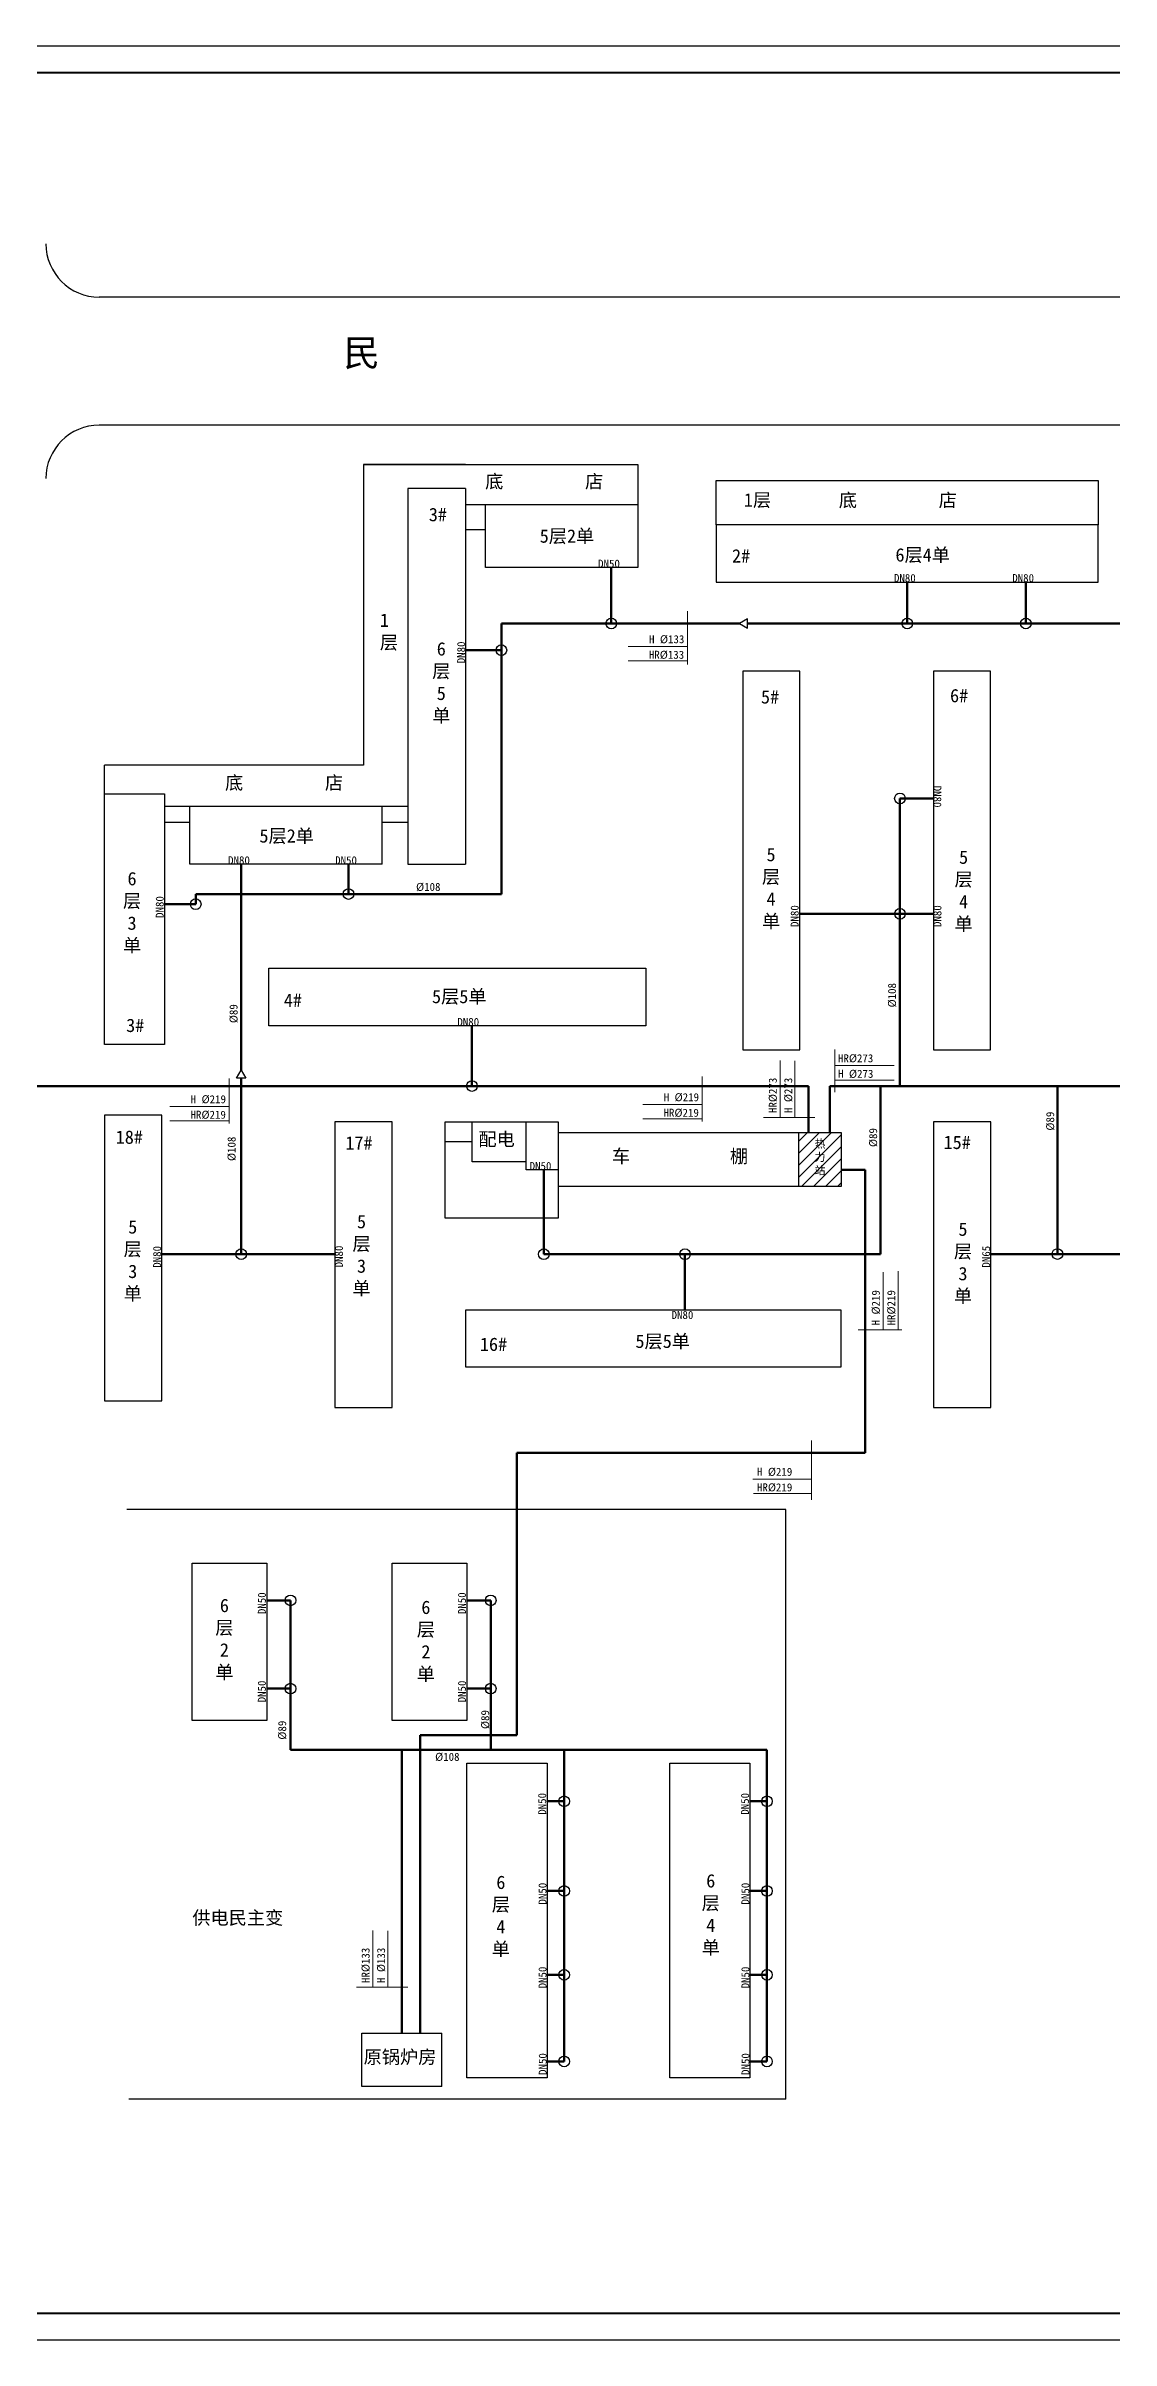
# Model space of a CAD drawing. Header units: millimetres. Extents: x 524 to 1314, y 285 to 715.
# Drawn here: x 815.7 to 1015.3, y 285.3 to 715.3 of the extents above; entities that cross this region are included whole.
import ezdxf

# ---------------------------------------------------------------- set-up
doc = ezdxf.new("R2010")
doc.units = ezdxf.units.MM
doc.layers.add('围栏', color=3, linetype='Continuous')
doc.layers.add('边线', color=1, linetype='Continuous')
doc.layers.add('标注', color=7, linetype='Continuous', lineweight=18)
doc.layers.add('管道', color=7, linetype='Continuous', lineweight=50)

msp = doc.modelspace()

# ---------------------------------------------------------------- hatches: boundary and pattern name
h = msp.add_hatch()
h.set_pattern_fill('ANSI31', color=256, scale=0.5, style=0)
h.paths.add_polyline_path([(964.74, 511.66), (956.74, 511.66), (956.74, 501.56), (964.74, 501.56)])
h.paths.add_polyline_path([(959.39, 510.69), (962.18, 510.69), (962.18, 502.59), (959.39, 502.59)], flags=24)

# ---------------------------------------------------------------- linework, layer by layer
at = {"lineweight": 40}
for p, q in [((715.18, 710.35), (1309.18, 710.35)), ((1309.18, 290.35), (715.18, 290.35))]:
    msp.add_line(p, q, dxfattribs=at)
for p, q in [((1283.86, 668.26), (825.74, 668.26)), ((1283.86, 644.26), (825.74, 644.26)), ((875.24, 636.86), (875.24, 580.56)), ((894.34, 636.86), (875.24, 636.86)), ((875.24, 636.86), (926.64, 636.86)), ((926.64, 636.86), (926.64, 629.36)), ((883.54, 632.36), (883.54, 561.96)), ((894.34, 632.36), (883.54, 632.36)), ((894.34, 632.36), (894.34, 561.96)), ((941.34, 633.86), (1012.94, 633.86)), ((941.34, 625.56), (941.34, 633.86)), ((1012.94, 633.86), (1012.94, 625.56)), ((926.64, 629.36), (894.34, 629.36)), ((898.14, 617.56), (898.14, 629.36)), ((926.64, 629.36), (926.64, 617.56)), ((898.14, 624.66), (894.34, 624.66)), ((1012.94, 625.56), (941.34, 625.56)), ((941.34, 625.56), (941.34, 614.86)), ((1012.94, 614.86), (1012.94, 625.56)), ((926.64, 617.56), (898.14, 617.56)), ((941.34, 614.86), (1012.94, 614.86)), ((946.34, 598.16), (946.34, 527.16)), ((957.04, 598.16), (946.34, 598.16)), ((957.04, 527.16), (957.04, 598.16)), ((992.74, 598.16), (982.04, 598.16)), ((982.04, 598.16), (982.04, 527.16)), ((992.74, 527.16), (992.74, 598.16)), ((826.74, 575.16), (826.74, 580.56)), ((875.24, 580.56), (826.74, 580.56)), ((826.74, 575.16), (837.94, 575.16)), ((826.74, 528.16), (826.74, 575.16)), ((837.94, 575.16), (837.94, 528.16)), ((883.54, 572.76), (837.94, 572.76)), ((842.74, 561.96), (842.74, 572.76)), ((878.74, 561.96), (878.74, 572.76)), ((842.74, 569.76), (837.94, 569.76)), ((883.54, 569.76), (878.74, 569.76)), ((878.74, 561.96), (842.74, 561.96)), ((883.54, 561.96), (894.34, 561.96)), ((857.54, 542.46), (928.14, 542.46)), ((857.54, 531.66), (857.54, 542.46)), ((928.14, 542.46), (928.14, 531.66)), ((928.14, 531.66), (857.54, 531.66)), ((837.94, 528.16), (826.74, 528.16)), ((946.34, 527.16), (957.04, 527.16)), ((982.04, 527.16), (992.74, 527.16)), ((826.74, 514.91), (826.74, 461.41)), ((837.49, 514.91), (826.74, 514.91)), ((837.49, 461.41), (837.49, 514.91)), ((880.64, 513.66), (869.89, 513.66)), ((869.89, 513.66), (869.89, 460.16)), ((880.64, 460.16), (880.64, 513.66)), ((890.54, 513.66), (911.74, 513.66)), ((890.54, 495.66), (890.54, 513.66)), ((895.64, 506.17), (895.64, 513.66)), ((905.74, 504.66), (905.74, 513.66)), ((911.74, 513.66), (911.74, 495.66)), ((911.74, 513.66), (911.74, 511.66)), ((982.04, 513.66), (982.04, 460.16)), ((992.79, 513.66), (982.04, 513.66)), ((992.79, 460.16), (992.79, 513.66)), ((895.64, 509.91), (890.54, 509.91)), ((911.74, 511.66), (956.74, 511.66)), ((956.74, 511.66), (956.74, 501.56)), ((956.74, 511.66), (964.74, 511.66)), ((964.74, 511.66), (964.74, 501.56)), ((905.74, 506.17), (895.64, 506.17)), ((911.74, 504.66), (905.74, 504.66)), ((956.74, 501.56), (911.74, 501.56)), ((964.74, 501.56), (956.74, 501.56)), ((911.74, 495.66), (890.54, 495.66)), ((964.74, 478.36), (894.39, 478.36)), ((894.39, 478.36), (894.39, 467.76)), ((964.74, 467.76), (964.74, 478.36)), ((894.39, 467.76), (964.74, 467.76)), ((826.74, 461.41), (837.49, 461.41)), ((869.89, 460.16), (880.64, 460.16)), ((982.04, 460.16), (992.79, 460.16)), ((843.14, 401.49), (843.14, 430.99)), ((843.14, 430.99), (857.14, 430.99)), ((857.14, 430.99), (857.14, 401.49)), ((880.64, 430.99), (894.64, 430.99)), ((880.64, 401.49), (880.64, 430.99)), ((894.64, 430.99), (894.64, 401.49)), ((857.14, 401.49), (843.14, 401.49)), ((894.64, 401.49), (880.64, 401.49)), ((894.64, 334.49), (894.64, 393.49)), ((894.64, 393.49), (909.64, 393.49)), ((909.64, 393.49), (909.64, 334.49)), ((909.64, 393.49), (909.64, 334.49)), ((932.64, 393.49), (947.64, 393.49)), ((932.64, 334.49), (932.64, 393.49)), ((947.64, 393.49), (947.64, 334.49)), ((874.93, 342.9), (889.93, 342.9)), ((874.93, 332.9), (874.93, 342.9)), ((889.93, 332.9), (889.93, 342.9)), ((889.93, 332.9), (874.93, 332.9)), ((909.64, 334.49), (894.64, 334.49)), ((947.64, 334.49), (932.64, 334.49))]:
    msp.add_line(p, q)
for points in [[(945.73, 607.08), (947.23, 606.21), (947.23, 607.94)], [(852.34, 523.39), (853.21, 521.89), (851.48, 521.89)]]:
    msp.add_lwpolyline(points, close=True)
for centre in [(921.68, 607.08), (977.14, 607.08), (999.35, 607.08), (901.08, 602.1), (975.77, 574.3), (843.81, 554.47), (872.45, 556.38), (975.77, 552.68), (895.57, 520.4), (852.34, 488.89), (909.04, 488.87), (935.48, 488.87), (1005.28, 488.9), (861.58, 424), (899.08, 424), (861.58, 407.46), (899.08, 407.46), (912.85, 386.34), (950.85, 386.34), (912.85, 369.53), (950.85, 369.53), (912.85, 353.82), (950.85, 353.82), (912.85, 337.58), (950.85, 337.58)]:
    msp.add_circle(centre, 1)
for centre, start, end in [((825.74, 678.26), 180, 270), ((825.74, 634.26), 90, 180)]:
    msp.add_arc(centre, 10, start, end)
at = {"layer": '围栏'}
for p, q in [((954.39, 441.04), (830.88, 441.04)), ((954.39, 330.49), (954.39, 441.04)), ((954.39, 330.49), (831.3, 330.49))]:
    msp.add_line(p, q, dxfattribs=at)
at = {"layer": '标注'}
for p, q in [((935.95, 599.39), (935.95, 609.42)), ((935.95, 602.77), (924.86, 602.77)), ((935.95, 600.06), (924.86, 600.06)), ((953.3, 514.53), (953.3, 525.19)), ((956.1, 514.53), (956.1, 525.11)), ((963.57, 519.22), (963.57, 527.22)), ((850.07, 513.36), (850.07, 521.8)), ((938.7, 513.73), (938.7, 522.18)), ((963.57, 524.23), (974.67, 524.23)), ((963.57, 521.52), (974.67, 521.52)), ((850.07, 516.56), (838.97, 516.56)), ((938.7, 516.93), (927.61, 516.93)), ((850.07, 513.85), (838.97, 513.85)), ((938.7, 514.23), (927.61, 514.23)), ((959.82, 514.53), (950.23, 514.53)), ((972.61, 474.72), (972.61, 485.53)), ((975.41, 474.72), (975.41, 485.71)), ((976.12, 474.72), (967.94, 474.72)), ((959.18, 442.82), (959.18, 453.96)), ((948.2, 446.72), (959.18, 446.72)), ((948.36, 444.02), (959.18, 444.02)), ((877.01, 351.47), (877.01, 362.14)), ((879.81, 351.47), (879.81, 362.05)), ((883.53, 351.47), (873.93, 351.47))]:
    msp.add_line(p, q, dxfattribs=at)
at = {"layer": '管道'}
for p, q in [((921.68, 607.08), (921.68, 617.56)), ((977.14, 614.86), (977.14, 607.08)), ((999.35, 607.08), (999.35, 614.86)), ((901.08, 607.08), (901.08, 556.38)), ((945.73, 607.08), (901.08, 607.08)), ((1040.9, 607.08), (947.23, 607.08)), ((901.08, 602.1), (894.34, 602.1)), ((975.77, 552.68), (975.77, 574.3)), ((975.77, 574.3), (982.04, 574.3)), ((852.34, 523.39), (852.34, 561.96)), ((872.45, 556.38), (872.45, 561.96)), ((901.08, 556.38), (843.81, 556.38)), ((843.81, 556.38), (843.81, 554.47)), ((843.81, 554.47), (837.94, 554.47)), ((975.77, 552.68), (957.04, 552.68)), ((975.77, 520.4), (975.77, 552.68)), ((975.77, 552.68), (982.04, 552.68)), ((895.57, 520.4), (895.57, 531.66)), ((958.66, 520.4), (755.77, 520.4)), ((852.34, 520.4), (852.34, 521.89)), ((852.34, 520.4), (852.34, 488.89)), ((958.66, 511.66), (958.66, 520.4)), ((962.66, 511.66), (962.66, 520.4)), ((962.66, 520.4), (1044.05, 520.4)), ((972.1, 520.4), (972.1, 488.87)), ((1005.28, 520.4), (1005.28, 488.9)), ((909.04, 488.87), (909.04, 504.66)), ((964.74, 504.66), (969.25, 504.66)), ((969.25, 504.66), (969.25, 451.65)), ((852.34, 488.89), (837.49, 488.89)), ((852.34, 488.89), (869.89, 488.89)), ((935.48, 488.87), (909.04, 488.87)), ((972.1, 488.87), (935.48, 488.87)), ((935.48, 488.87), (935.48, 478.36)), ((1005.28, 488.9), (992.79, 488.9)), ((1005.28, 488.9), (1017.74, 488.9)), ((969.25, 451.65), (903.99, 451.65)), ((903.99, 451.65), (903.99, 398.73)), ((861.58, 424), (857.14, 424)), ((861.58, 396), (861.58, 424)), ((899.08, 424), (894.64, 424)), ((899.08, 396), (899.08, 424)), ((861.58, 407.46), (857.14, 407.46)), ((899.08, 407.46), (894.64, 407.46)), ((861.58, 396), (950.85, 396)), ((882.43, 342.9), (882.43, 396)), ((885.9, 342.9), (885.9, 398.73)), ((885.9, 398.73), (903.99, 398.73)), ((912.85, 396), (912.85, 337.58)), ((950.85, 396), (950.85, 337.58)), ((909.64, 386.34), (912.85, 386.34)), ((947.64, 386.34), (950.85, 386.34)), ((912.85, 369.53), (909.64, 369.53)), ((950.85, 369.53), (947.64, 369.53)), ((912.85, 353.82), (909.64, 353.82)), ((950.85, 353.82), (947.64, 353.82)), ((912.85, 337.58), (909.64, 337.58)), ((950.85, 337.58), (947.64, 337.58))]:
    msp.add_line(p, q, dxfattribs=at)
at = {"layer": '边线'}
for p, q in [((710.18, 715.35), (1314.18, 715.35)), ((1314.18, 285.35), (710.18, 285.35))]:
    msp.add_line(p, q, dxfattribs=at)

# ---------------------------------------------------------------- texts
at = {"layer": '标注'}
for s, insert, char_height, width, attachment_point in [('{\\fSimSun|b0|i0|c134|p54;民                                          主                                             路}', (871.5, 660.32), 5, 370.0665, 1), ('{\\fSimSun|b0|i0|c134|p54;底         店}', (898.05, 634.97), 2.5, 23.5999, 1), ('3#', (887.49, 628.76), 2.5, 6.8406, 1), ('1{\\fSimSun|b0|i0|c134|p54;层}', (946.52, 631.5), 2.5, 6.3901, 1), ('{\\fSimSun|b0|i0|c134|p54;底         店}', (964.31, 631.45), 2.5, 23.5999, 1), ('5{\\fSimSun|b0|i0|c134|p54;层}2{\\fSimSun|b0|i0|c134|p54;单}', (913.38, 623.33), 2.5, 13.0497, 5), ('2#', (944.3, 621.01), 2.5, 6.8406, 1), ('6{\\fSimSun|b0|i0|c134|p54;层}4{\\fSimSun|b0|i0|c134|p54;单}', (980.04, 619.8), 2.5, 13.0497, 5), ('DN50', (919.21, 619.06), 1.5, 5.7342, 1), ('DN80', (974.65, 616.36), 1.5, 5.7342, 1), ('DN80', (996.82, 616.36), 1.5, 5.7342, 1), ('1{\\fSimSun|b0|i0|c134|p54;层}', (878.32, 608.96), 2.5, 0.8714, 1), ('6{\\fSimSun|b0|i0|c134|p54;\\P层\\P}5{\\fSimSun|b0|i0|c134|p54;\\P单}', (889.83, 595.95), 2.5, 13.0497, 5), ('HR%%C133', (935.34, 601.98), 1.5, 13.5393, 3), ('H %%C133', (935.37, 604.89), 1.5, 13.5629, 3), ('5#', (949.73, 594.59), 2.5, 6.8406, 1), ('6#', (985.16, 594.83), 2.5, 6.8406, 1), ('{\\fSimSun|b0|i0|c134|p54;底         店}', (849.3, 578.49), 2.5, 23.5999, 1), ('5{\\fSimSun|b0|i0|c134|p54;层}2{\\fSimSun|b0|i0|c134|p54;单}', (860.86, 567.13), 2.5, 13.0497, 5), ('DN80', (849.88, 563.46), 1.5, 5.7342, 1), ('DN50', (869.94, 563.46), 1.5, 5.7342, 1), ('5{\\fSimSun|b0|i0|c134|p54;\\P层\\P}4{\\fSimSun|b0|i0|c134|p54;\\P单}', (951.62, 557.4), 2.5, 13.0497, 5), ('5{\\fSimSun|b0|i0|c134|p54;\\P层\\P}4{\\fSimSun|b0|i0|c134|p54;\\P单}', (987.7, 556.91), 2.5, 13.0497, 5), ('6{\\fSimSun|b0|i0|c134|p54;\\P层\\P}3{\\fSimSun|b0|i0|c134|p54;\\P单}', (831.88, 552.88), 2.5, 13.0497, 5), ('%%C108', (885.1, 558.47), 1.5, 14.9469, 1), ('4#', (860.32, 537.72), 2.5, 6.8406, 1), ('5{\\fSimSun|b0|i0|c134|p54;层}5{\\fSimSun|b0|i0|c134|p54;单}', (893.2, 537.03), 2.5, 13.0497, 5), ('3#', (830.78, 533.02), 2.5, 6.8406, 1), ('DN80', (892.84, 533.16), 1.5, 5.7342, 1), ('HR%%C273', (964.16, 526.35), 1.5, 13.5629, 1), ('H %%C273', (964.18, 523.44), 1.5, 13.5393, 1), ('H %%C219', (849.48, 518.67), 1.5, 13.5629, 3), ('HR%%C219', (938.09, 516.14), 1.5, 13.5393, 3), ('H %%C219', (938.12, 519.05), 1.5, 13.5629, 3), ('18#', (828.82, 512.07), 2.5, 8.1595, 1), ('HR%%C219', (849.46, 515.77), 1.5, 13.5393, 3), ('{\\fSimSun|b0|i0|c134|p54;配电}', (896.78, 511.69), 2.5, 7.817, 1), ('17#', (871.85, 510.97), 2.5, 8.3649, 1), ('{\\fSimSun|b0|i0|c134|p54;车           棚}', (921.8, 508.51), 2.5, 27.8685, 1), ('{\\fSimSun|b0|i0|c134|p54;热力站}', (959.77, 510.32), 1.5, 1.1651, 1), ('15#', (983.94, 511.09), 2.5, 8.385, 1), ('DN50', (906.38, 506.16), 1.5, 5.7342, 1), ('5{\\fSimSun|b0|i0|c134|p54;\\P层\\P}3{\\fSimSun|b0|i0|c134|p54;\\P单}', (832.01, 487.61), 2.5, 13.0497, 5), ('5{\\fSimSun|b0|i0|c134|p54;\\P层\\P}3{\\fSimSun|b0|i0|c134|p54;\\P单}', (874.88, 488.6), 2.5, 13.0497, 5), ('5{\\fSimSun|b0|i0|c134|p54;\\P层\\P}3{\\fSimSun|b0|i0|c134|p54;\\P单}', (987.58, 487.19), 2.5, 13.0497, 5), ('DN80', (932.98, 478.24), 1.5, 5.7342, 1), ('16#', (897.06, 473.25), 2.5, 6.8406, 1), ('5{\\fSimSun|b0|i0|c134|p54;层}5{\\fSimSun|b0|i0|c134|p54;单}', (931.32, 472.41), 2.5, 13.0497, 5), ('H %%C219', (948.98, 448.84), 1.5, 14.4416, 1), ('HR%%C219', (948.98, 445.93), 1.5, 14.4416, 1), ('6{\\fSimSun|b0|i0|c134|p54;\\P层\\P}2{\\fSimSun|b0|i0|c134|p54;\\P单}', (849.19, 416.66), 2.5, 13.0497, 5), ('6{\\fSimSun|b0|i0|c134|p54;\\P层\\P}2{\\fSimSun|b0|i0|c134|p54;\\P单}', (886.94, 416.31), 2.5, 13.0497, 5), ('%%C108', (888.67, 395.42), 1.5, 14.9469, 1), ('6{\\fSimSun|b0|i0|c134|p54;\\P层\\P}4{\\fSimSun|b0|i0|c134|p54;\\P单}', (900.99, 364.77), 2.5, 13.0497, 5), ('6{\\fSimSun|b0|i0|c134|p54;\\P层\\P}4{\\fSimSun|b0|i0|c134|p54;\\P单}', (940.32, 365.05), 2.5, 13.0497, 5), ('{\\fSimSun|b0|i0|c134|p54;供电民主变}', (843.17, 365.76), 2.5, 46.6514, 1), ('{\\fSimSun|b0|i0|c134|p54;原锅炉房}', (875.27, 339.67), 2.5, 15.5945, 1)]:
    msp.add_mtext(s, dxfattribs=dict(at, insert=insert, char_height=char_height, width=width, attachment_point=attachment_point))
at = {"layer": '标注', "char_height": 1.5, "attachment_point": 1}
for s, insert, width, rotation in [('DN80', (892.8, 599.63), 13.3668, 90), ('DN80', (983.54, 576.69), 5.7342, 270), ('DN80', (836.31, 551.91), 6.6651, 90), ('DN80', (955.29, 550.21), 13.3668, 90), ('DN80', (982.04, 550.2), 13.3668, 90), ('%%C108', (973.53, 535.13), 17.6367, 90), ('%%C89', (850.15, 532.18), 17.6367, 90), ('HR%%C273', (951.19, 515.34), 12.7309, 90), ('H %%C273', (954.09, 515.34), 12.7309, 90), ('%%C89', (969.99, 508.96), 17.6367, 90), ('%%C89', (1003.17, 512.04), 17.6367, 90), ('%%C108', (849.78, 506.34), 17.6367, 90), ('DN80', (835.82, 486.34), 6.6651, 90), ('DN80', (869.89, 486.41), 9.294, 90), ('DN65', (991.17, 486.37), 5.608, 90), ('H %%C219', (970.49, 475.53), 12.7309, 90), ('HR%%C219', (973.39, 475.53), 12.7309, 90), ('DN50', (855.45, 421.42), 13.1033, 90), ('DN50', (892.95, 421.42), 13.1033, 90), ('DN50', (855.45, 404.88), 12.7031, 90), ('DN50', (892.95, 404.88), 12.7031, 90), ('%%C89', (859.26, 397.89), 17.6367, 90), ('%%C89', (897.29, 399.88), 17.6367, 90), ('DN50', (907.98, 383.82), 12.3371, 90), ('DN50', (945.98, 383.82), 12.3371, 90), ('DN50', (908.05, 366.99), 13.1406, 90), ('DN50', (946.05, 366.99), 13.1406, 90), ('HR%%C133', (874.89, 352.28), 12.7309, 90), ('H %%C133', (877.79, 352.28), 12.7309, 90), ('DN50', (908.05, 351.27), 13.0558, 90), ('DN50', (946.05, 351.27), 13.0558, 90), ('DN50', (908.08, 335.05), 12.8934, 90), ('DN50', (946.08, 335.05), 12.8934, 90)]:
    msp.add_mtext(s, dxfattribs=dict(at, insert=insert, width=width, rotation=rotation))

doc.saveas('drawing.dxf')
